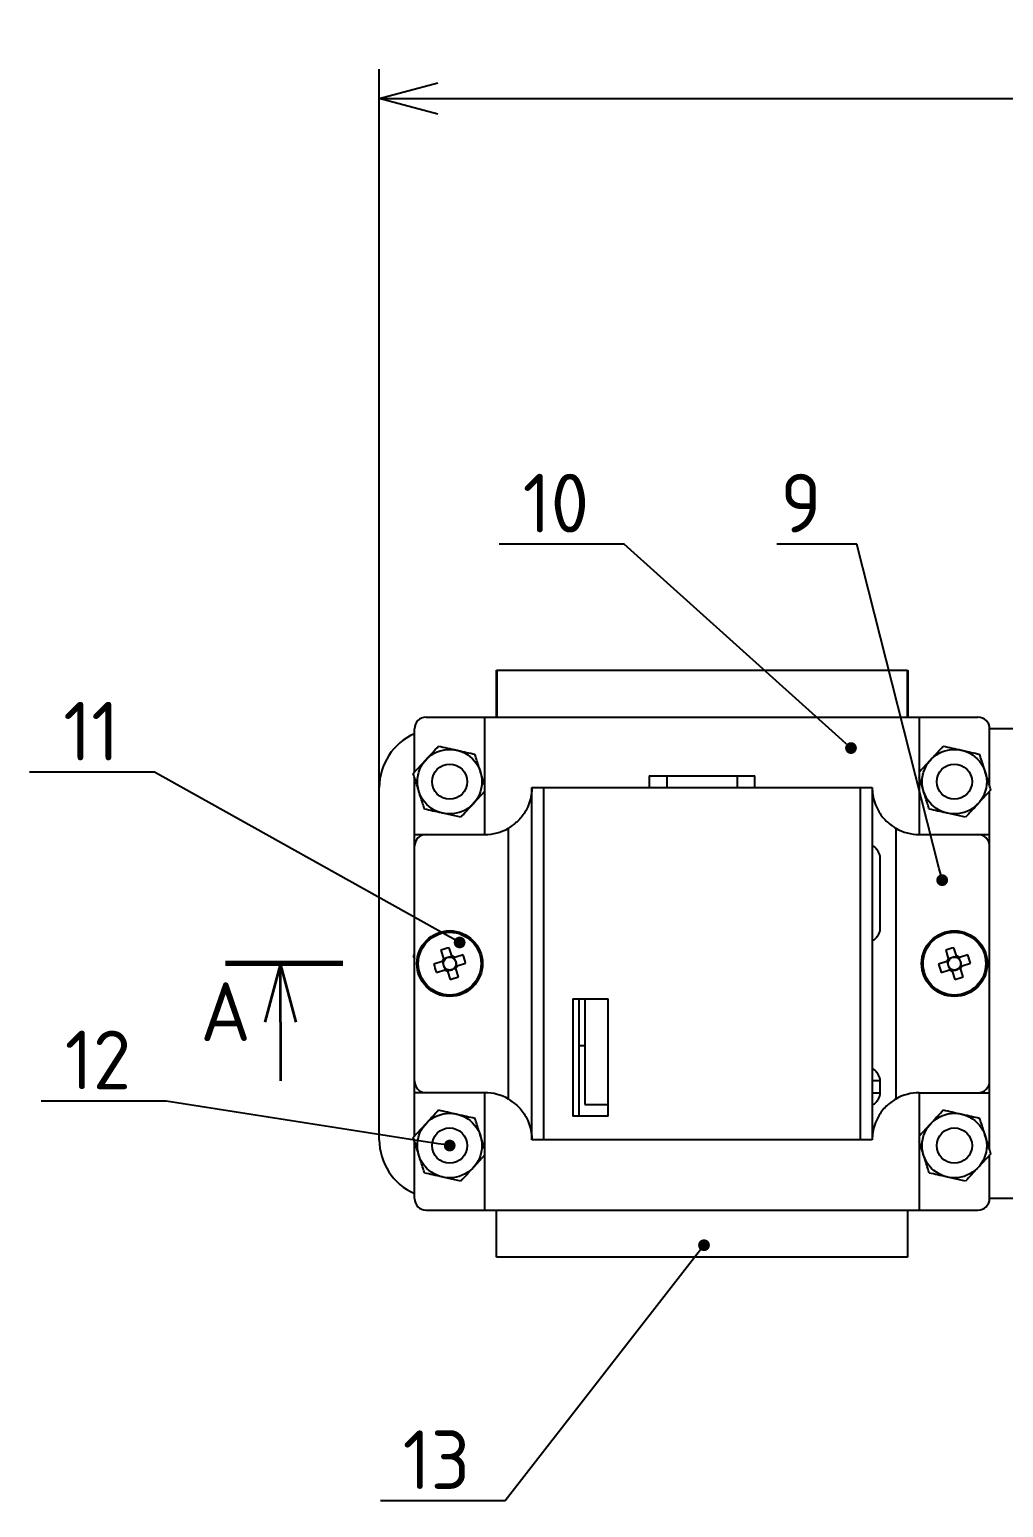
# Model space of a CAD drawing. Header units: millimetres. Extents: x 19686 to 36223, y 4362 to 8014.
# Drawn here: x 20429.7 to 20512.6, y 4516.1 to 4642 of the extents above; entities that cross this region are included whole.
import ezdxf
from ezdxf import colors
from ezdxf.entities.mleader import LeaderData, LeaderLine
from ezdxf.math import Vec2, Vec3

# ---------------------------------------------------------------- set-up
doc = ezdxf.new("R2010")
doc.units = ezdxf.units.MM
doc.linetypes.add('AM_ISO08W050', pattern=[18, 12, -1.5, 3, -1.5])
doc.layers.get('0').update_dxf_attribs({"lineweight": 35})
for name, color, linetype, lineweight in [('AM_10', 7, 'AM_ISO08W050', 35), ('Nét mảnh', 130, 'Continuous', 13), ('NÉT MẶT CẮT', 10, 'Continuous', 70), ('Nét đậm', 7, 'Continuous', 35)]:
    doc.layers.add(name, color=color, linetype=linetype, lineweight=lineweight)
doc.styles.add('MtXpl_TCVN_7284', font='')
doc.styles.get("Standard").update_dxf_attribs({"font": '', "height": 4.375})
doc.styles.get('MtXpl_TCVN_7284').set_extended_font_data('TCVN 7284')
doc.styles.get('Standard').set_extended_font_data('TCVN 7284')
doc.dimstyles.new('ISO-25$0', dxfattribs={"dimtxt": 4.375, "dimasz": 2.5, "dimexe": 1.25, "dimexo": 0.625, "dimtad": 1, "dimtxsty": 'Standard', "dimblk": 'OPEN30', "dimcen": 2.5, "dimadec": 0, "dimazin": 0, "dimtfac": 1, "dimtmove": 0, "dimatfit": 3, "dimldrblk": 'OPEN30', "dimfxl": 1, "dimarcsym": 0})

# ---------------------------------------------------------------- blocks, each defined once
blk = doc.blocks.new('_Dot')
at = {"color": 0, "linetype": 'ByBlock', "lineweight": -2}
blk.add_line((-0.5, 0), (-1, 0), dxfattribs=at)
at = {"color": 0, "linetype": 'ByBlock', "const_width": 0.5}
blk.add_lwpolyline([(-0.25, 0, 1), (0.25, 0, 1)], format="xyb", close=True, dxfattribs=at)
blk = doc.blocks.new('_Open30')
at = {"color": 0, "linetype": 'ByBlock', "lineweight": -2}
for p, q in [((-1, 0.268), (0, 0)), ((0, 0), (-1, -0.268)), ((0, 0), (-1, 0))]:
    blk.add_line(p, q, dxfattribs=at)
blk = doc.blocks.new('*D139')
at = {"layer": 'Defpoints', "color": 0, "transparency": 16777216}
for p in [(20779.45, 4636.1), (20459.45, 4562.39), (20779.45, 4562.39)]:
    blk.add_point(p, dxfattribs=at)
at = {"layer": 'Nét mảnh', "color": 0, "lineweight": -2, "transparency": 16777216}
for p, q in [((20459.45, 4563.64), (20459.45, 4638.6)), ((20779.45, 4563.64), (20779.45, 4638.6)), ((20464.45, 4636.1), (20774.45, 4636.1))]:
    blk.add_line(p, q, dxfattribs=at)
at = {"layer": 'Nét mảnh', "color": 0, "lineweight": -2, "transparency": 16777216, "xscale": 5, "yscale": 5, "zscale": 5, "rotation": 180}
blk.add_blockref('_Open30', (20459.45, 4636.1), dxfattribs=at)
at = {"layer": 'Nét mảnh', "color": 0, "lineweight": -2, "transparency": 16777216, "xscale": 5, "yscale": 5, "zscale": 5}
blk.add_blockref('_Open30', (20779.45, 4636.1), dxfattribs=at)
at = {"layer": 'Nét mảnh', "color": 0, "transparency": 16777216, "insert": (20619.45, 4639.1), "char_height": 4.375, "attachment_point": 5}
blk.add_mtext('{\\H0.8x;320}', dxfattribs=at)

msp = doc.modelspace()

# ---------------------------------------------------------------- linework, layer by layer
at = {"color": 7, "linetype": 'Continuous', "lineweight": 25}
for p, q in [((20469.452, 4587.394), (20504.452, 4587.394)), ((20463.452, 4583.394), (20510.452, 4583.394)), ((20468.452, 4573.394), (20468.452, 4583.394)), ((20505.452, 4583.394), (20505.452, 4573.394)), ((20462.452, 4578.693), (20462.452, 4582.394)), ((20511.452, 4577.52), (20511.452, 4582.394)), ((20514.452, 4582.394), (20511.452, 4582.394)), ((20462.353, 4578.585), (20463.427, 4579.754)), ((20505.452, 4578.693), (20506.427, 4579.754)), ((20462.452, 4547.693), (20462.452, 4578.268)), ((20482.452, 4578.394), (20482.452, 4577.394)), ((20482.452, 4578.394), (20491.452, 4578.394)), ((20491.452, 4577.394), (20491.452, 4578.394)), ((20459.452, 4547.394), (20459.452, 4577.394)), ((20468.452, 4577.095), (20467.478, 4576.034)), ((20472.452, 4547.394), (20472.452, 4577.394)), ((20472.452, 4577.394), (20501.452, 4577.394)), ((20473.452, 4577.394), (20473.452, 4547.394)), ((20500.452, 4547.394), (20500.452, 4577.394)), ((20501.452, 4577.394), (20501.452, 4547.394)), ((20511.552, 4577.203), (20510.478, 4576.034)), ((20511.452, 4546.52), (20511.452, 4577.095)), ((20466.404, 4574.865), (20464.854, 4575.21)), ((20509.404, 4574.865), (20507.854, 4575.21)), ((20470.452, 4550.858), (20470.452, 4573.93)), ((20503.452, 4573.93), (20503.452, 4550.858)), ((20505.452, 4573.394), (20511.452, 4573.394)), ((20501.516, 4572.394), (20501.452, 4572.394)), ((20502.13, 4565.394), (20502.13, 4571.394)), ((20501.452, 4564.394), (20501.516, 4564.394)), ((20462.452, 4563.193), (20462.353, 4563.085)), ((20462.353, 4563.085), (20462.452, 4562.768)), ((20464.708, 4563.529), (20464.93, 4562.822)), ((20465.636, 4563.044), (20465.414, 4563.751)), ((20465.647, 4563.008), (20465.462, 4562.95)), ((20466.588, 4563.139), (20465.88, 4562.916)), ((20507.708, 4563.529), (20507.93, 4562.822)), ((20508.636, 4563.044), (20508.414, 4563.751)), ((20508.647, 4563.008), (20508.462, 4562.95)), ((20509.588, 4563.139), (20508.88, 4562.916)), ((20464.803, 4562.578), (20464.095, 4562.356)), ((20464.317, 4561.65), (20465.025, 4561.872)), ((20464.838, 4562.589), (20464.897, 4562.404)), ((20465.127, 4562.845), (20464.941, 4562.786)), ((20465.002, 4562.068), (20465.06, 4561.883)), ((20465.258, 4561.78), (20465.443, 4561.838)), ((20465.269, 4561.744), (20465.491, 4561.037)), ((20465.778, 4561.944), (20465.964, 4562.002)), ((20465.903, 4562.72), (20465.845, 4562.905)), ((20466.197, 4561.259), (20465.975, 4561.966)), ((20466.067, 4562.199), (20466.008, 4562.384)), ((20466.102, 4562.21), (20466.81, 4562.433)), ((20507.803, 4562.578), (20507.095, 4562.356)), ((20507.317, 4561.65), (20508.025, 4561.872)), ((20507.838, 4562.589), (20507.897, 4562.404)), ((20508.127, 4562.845), (20507.941, 4562.786)), ((20508.002, 4562.068), (20508.06, 4561.883)), ((20508.258, 4561.78), (20508.443, 4561.838)), ((20508.269, 4561.744), (20508.491, 4561.037)), ((20508.778, 4561.944), (20508.964, 4562.002)), ((20508.903, 4562.72), (20508.845, 4562.905)), ((20509.197, 4561.259), (20508.975, 4561.966)), ((20509.067, 4562.199), (20509.008, 4562.384)), ((20509.102, 4562.21), (20509.81, 4562.433)), ((20475.952, 4559.394), (20478.952, 4559.394)), ((20475.952, 4559.394), (20475.952, 4549.394)), ((20476.452, 4559.394), (20476.452, 4549.394)), ((20476.952, 4559.394), (20476.952, 4550.394)), ((20478.952, 4549.394), (20478.952, 4559.394)), ((20476.952, 4555.394), (20476.452, 4555.394)), ((20501.516, 4553.394), (20501.452, 4553.394)), ((20502.13, 4551.394), (20502.13, 4552.394)), ((20468.452, 4541.394), (20468.452, 4551.394)), ((20476.952, 4550.394), (20478.952, 4550.394)), ((20501.452, 4550.394), (20501.516, 4550.394)), ((20505.452, 4551.394), (20505.452, 4541.394)), ((20505.452, 4551.394), (20511.452, 4551.394)), ((20478.952, 4549.394), (20475.952, 4549.394)), ((20462.353, 4547.585), (20463.427, 4548.754)), ((20505.452, 4547.693), (20506.427, 4548.754)), ((20462.452, 4542.394), (20462.452, 4547.268)), ((20501.452, 4547.394), (20472.452, 4547.394)), ((20468.452, 4546.095), (20467.478, 4545.034)), ((20511.552, 4546.203), (20510.478, 4545.034)), ((20511.452, 4542.394), (20511.452, 4546.095)), ((20466.404, 4543.865), (20464.854, 4544.21)), ((20509.404, 4543.865), (20507.854, 4544.21)), ((20594.311, 4542.394), (20511.452, 4542.394)), ((20463.452, 4541.394), (20510.452, 4541.394)), ((20469.452, 4537.394), (20469.452, 4541.394)), ((20504.452, 4541.394), (20504.452, 4537.394)), ((20504.452, 4537.394), (20469.452, 4537.394))]:
    msp.add_line(p, q, dxfattribs=at)
at = {"color": 8, "linetype": 'Continuous', "lineweight": 25}
for p, q in [((20483.952, 4578.394), (20483.952, 4577.394)), ((20489.952, 4578.394), (20489.952, 4577.394)), ((20462.452, 4573.394), (20468.452, 4573.394)), ((20502.13, 4552.394), (20501.452, 4552.394)), ((20468.452, 4551.394), (20462.452, 4551.394)), ((20501.452, 4551.394), (20502.13, 4551.394))]:
    msp.add_line(p, q, dxfattribs=at)
at = {"color": 7, "linetype": 'Continuous', "lineweight": 25}
for centre, radius in [((20465.452, 4577.894), 2.75), ((20508.452, 4577.894), 2.75), ((20465.452, 4577.894), 1.5), ((20508.452, 4577.894), 1.5), ((20465.452, 4562.394), 2.8), ((20465.452, 4562.394), 2.674), ((20508.452, 4562.394), 2.8), ((20508.452, 4562.394), 2.674), ((20465.452, 4562.394), 0.556), ((20508.452, 4562.394), 0.556), ((20465.452, 4546.894), 2.75), ((20508.452, 4546.894), 2.75), ((20465.452, 4546.894), 1.5), ((20508.452, 4546.894), 1.5)]:
    msp.add_circle(centre, radius, dxfattribs=at)
for centre, radius, start, end in [((20463.452, 4582.394), 1, 90, 180), ((20510.452, 4582.394), 1, 0, 90), ((20464.452, 4577.394), 5, 113.57818, 180), ((20463.452, 4572.394), 1, 90, 180), ((20468.452, 4577.394), 4, 270, 300), ((20505.452, 4577.394), 4, 240, 270), ((20510.452, 4572.394), 1, 0, 90), ((20468.348, 4553.176), 10.975, 105.50694, 109.37101), ((20465.452, 4562.394), 0.675, 50.66961, 74.20835), ((20456.234, 4559.498), 10.975, 15.50694, 19.37101), ((20511.348, 4553.176), 10.975, 105.50694, 109.37101), ((20508.452, 4562.394), 0.675, 50.66961, 74.20835), ((20499.234, 4559.498), 10.975, 15.50694, 19.37101), ((20474.67, 4565.29), 10.975, 195.50694, 199.37101), ((20465.452, 4562.394), 0.675, 140.66961, 164.20835), ((20465.452, 4562.394), 0.675, 230.66961, 254.20835), ((20465.452, 4562.394), 0.675, 320.66961, 344.20835), ((20517.67, 4565.29), 10.975, 195.50694, 199.37101), ((20508.452, 4562.394), 0.675, 140.66961, 164.20835), ((20508.452, 4562.394), 0.675, 230.66961, 254.20835), ((20508.452, 4562.394), 0.675, 320.66961, 344.20835), ((20462.557, 4571.612), 10.975, 285.50694, 289.37101), ((20505.557, 4571.612), 10.975, 285.50694, 289.37101), ((20463.452, 4552.394), 1, 180, 270), ((20510.452, 4552.394), 1, 270, 0), ((20468.452, 4547.394), 4, 60, 90), ((20505.452, 4547.394), 4, 90, 120), ((20464.452, 4547.394), 5, 180, 246.42182), ((20463.452, 4542.394), 1, 180, 270), ((20510.452, 4542.394), 1, 270, 0)]:
    msp.add_arc(centre, radius, start, end, dxfattribs=at)
for centre, major_axis, start_param, end_param in [((20465.432, 4562.46), (-0.147, 0.469), 5.9137723, 6.6525983), ((20508.432, 4562.46), (-0.147, 0.469), 5.9137723, 6.6525983), ((20465.387, 4562.373), (0.469, 0.147), 2.7721797, 3.5110056), ((20465.473, 4562.328), (-0.147, 0.469), 2.7721797, 3.5110056), ((20465.518, 4562.415), (0.469, 0.147), 5.9137723, 6.6525983), ((20508.387, 4562.373), (0.469, 0.147), 2.7721797, 3.5110056), ((20508.473, 4562.328), (-0.147, 0.469), 2.7721797, 3.5110056), ((20508.518, 4562.415), (0.469, 0.147), 5.9137723, 6.6525983)]:
    msp.add_ellipse(centre, major_axis=major_axis, ratio=0.9901159, start_param=start_param, end_param=end_param, dxfattribs=at)
for points, knots in [([(20463.427, 4579.754), (20463.452, 4579.782), (20463.815, 4580.177), (20464.17, 4580.564), (20464.501, 4580.924)], [0, 0, 0, 0, 0.07015027, 1, 1, 1, 1]), ([(20464.501, 4580.924), (20464.753, 4580.867), (20465.26, 4580.754), (20465.786, 4580.637), (20466.051, 4580.578)], [0, 0, 0, 0, 0.495458, 1, 1, 1, 1]), ([(20506.427, 4579.754), (20506.452, 4579.782), (20506.815, 4580.177), (20507.17, 4580.564), (20507.501, 4580.924)], [0, 0, 0, 0, 0.0701503, 1, 1, 1, 1]), ([(20507.501, 4580.924), (20507.753, 4580.867), (20508.26, 4580.754), (20508.786, 4580.637), (20509.051, 4580.578)], [0, 0, 0, 0, 0.495458, 1, 1, 1, 1]), ([(20466.051, 4580.578), (20466.087, 4580.57), (20466.611, 4580.453), (20467.123, 4580.339), (20467.6, 4580.233)], [0, 0, 0, 0, 0.0701503, 1, 1, 1, 1]), ([(20468.076, 4578.718), (20468.033, 4578.856), (20467.872, 4579.369), (20467.715, 4579.868), (20467.6, 4580.233)], [0, 0, 0, 0, 0.2686336, 1, 1, 1, 1]), ([(20509.051, 4580.578), (20509.087, 4580.57), (20509.611, 4580.453), (20510.123, 4580.339), (20510.6, 4580.233)], [0, 0, 0, 0, 0.0701503, 1, 1, 1, 1]), ([(20511.076, 4578.718), (20511.033, 4578.856), (20510.872, 4579.369), (20510.715, 4579.868), (20510.6, 4580.233)], [0, 0, 0, 0, 0.2686336, 1, 1, 1, 1]), ([(20462.829, 4577.07), (20462.786, 4577.208), (20462.625, 4577.72), (20462.468, 4578.22), (20462.353, 4578.585)], [0, 0, 0, 0, 0.26863361, 1, 1, 1, 1]), ([(20468.452, 4577.52), (20468.446, 4577.542), (20468.323, 4577.932), (20468.196, 4578.336), (20468.076, 4578.718)], [0, 0, 0, 0, 0.0566537, 1, 1, 1, 1]), ([(20505.829, 4577.07), (20505.786, 4577.208), (20505.658, 4577.613), (20505.534, 4578.008), (20505.452, 4578.268)], [0, 0, 0, 0, 0.3400234, 1, 1, 1, 1]), ([(20511.552, 4577.203), (20511.512, 4577.331), (20511.357, 4577.824), (20511.196, 4578.337), (20511.076, 4578.718)], [0, 0, 0, 0, 0.2575513, 1, 1, 1, 1]), ([(20463.305, 4575.555), (20463.265, 4575.682), (20463.11, 4576.176), (20462.949, 4576.689), (20462.829, 4577.07)], [0, 0, 0, 0, 0.2575513, 1, 1, 1, 1]), ([(20472.452, 4577.394), (20472.452, 4577.391), (20472.452, 4577.188), (20472.401, 4576.519), (20472.068, 4575.537), (20471.352, 4574.548), (20470.735, 4574.124), (20470.452, 4573.93)], [0, 0, 0, 0, 0.0026961, 0.1589822, 0.5234315, 0.7821764, 1, 1, 1, 1]), ([(20501.452, 4577.394), (20501.452, 4577.391), (20501.453, 4577.188), (20501.504, 4576.519), (20501.837, 4575.537), (20502.553, 4574.548), (20503.17, 4574.124), (20503.452, 4573.93)], [0, 0, 0, 0, 0.0026961, 0.1589822, 0.5234315, 0.7821764, 1, 1, 1, 1]), ([(20506.305, 4575.555), (20506.265, 4575.682), (20506.11, 4576.176), (20505.949, 4576.689), (20505.829, 4577.07)], [0, 0, 0, 0, 0.2575513, 1, 1, 1, 1]), ([(20464.854, 4575.21), (20464.818, 4575.218), (20464.294, 4575.335), (20463.782, 4575.449), (20463.305, 4575.555)], [0, 0, 0, 0, 0.07015027, 1, 1, 1, 1]), ([(20467.478, 4576.034), (20467.453, 4576.006), (20467.09, 4575.611), (20466.735, 4575.224), (20466.404, 4574.865)], [0, 0, 0, 0, 0.0701503, 1, 1, 1, 1]), ([(20507.854, 4575.21), (20507.818, 4575.218), (20507.294, 4575.335), (20506.782, 4575.449), (20506.305, 4575.555)], [0, 0, 0, 0, 0.0701503, 1, 1, 1, 1]), ([(20510.478, 4576.034), (20510.453, 4576.006), (20510.09, 4575.611), (20509.735, 4575.224), (20509.404, 4574.865)], [0, 0, 0, 0, 0.0701503, 1, 1, 1, 1]), ([(20502.13, 4571.394), (20502.121, 4571.485), (20502.104, 4571.666), (20501.976, 4571.94), (20501.801, 4572.187), (20501.621, 4572.362), (20501.548, 4572.384), (20501.516, 4572.394)], [0, 0, 0, 0, 0.16086068, 0.32031292, 0.56412589, 0.81084201, 1, 1, 1, 1]), ([(20501.516, 4564.394), (20501.551, 4564.406), (20501.622, 4564.428), (20501.792, 4564.595), (20501.963, 4564.823), (20502.089, 4565.089), (20502.128, 4565.284), (20502.129, 4565.379), (20502.13, 4565.394)], [0, 0, 0, 0, 0.208049, 0.4151189, 0.6503301, 0.8315824, 0.9732429, 1, 1, 1, 1]), ([(20465.681, 4562.901), (20465.679, 4562.909), (20465.665, 4562.953), (20465.65, 4563), (20465.638, 4563.038), (20465.636, 4563.044)], [0, 0, 0, 0, 0.1606178, 0.8832571, 1, 1, 1, 1]), ([(20508.681, 4562.901), (20508.679, 4562.909), (20508.665, 4562.953), (20508.65, 4563), (20508.638, 4563.038), (20508.636, 4563.044)], [0, 0, 0, 0, 0.1606178, 0.8832571, 1, 1, 1, 1]), ([(20464.946, 4562.623), (20464.938, 4562.62), (20464.893, 4562.606), (20464.846, 4562.591), (20464.808, 4562.579), (20464.803, 4562.578)], [0, 0, 0, 0, 0.1606178, 0.8832571, 1, 1, 1, 1]), ([(20464.93, 4562.822), (20464.932, 4562.817), (20464.944, 4562.779), (20464.959, 4562.732), (20464.973, 4562.687), (20464.975, 4562.679)], [0, 0, 0, 0, 0.1167429, 0.8393822, 1, 1, 1, 1]), ([(20465.025, 4561.872), (20465.03, 4561.874), (20465.068, 4561.885), (20465.115, 4561.9), (20465.159, 4561.914), (20465.167, 4561.917)], [0, 0, 0, 0, 0.1167429, 0.8393822, 1, 1, 1, 1]), ([(20465.224, 4561.887), (20465.226, 4561.879), (20465.24, 4561.835), (20465.255, 4561.788), (20465.267, 4561.75), (20465.269, 4561.744)], [0, 0, 0, 0, 0.1606178, 0.8832571, 1, 1, 1, 1]), ([(20465.88, 4562.916), (20465.875, 4562.915), (20465.837, 4562.903), (20465.79, 4562.888), (20465.746, 4562.874), (20465.738, 4562.871)], [0, 0, 0, 0, 0.1167429, 0.8393822, 1, 1, 1, 1]), ([(20465.975, 4561.966), (20465.973, 4561.971), (20465.961, 4562.01), (20465.946, 4562.057), (20465.932, 4562.101), (20465.93, 4562.109)], [0, 0, 0, 0, 0.1167429, 0.8393822, 1, 1, 1, 1]), ([(20465.959, 4562.165), (20465.967, 4562.168), (20466.012, 4562.182), (20466.059, 4562.197), (20466.097, 4562.209), (20466.102, 4562.21)], [0, 0, 0, 0, 0.16061782, 0.88325706, 1, 1, 1, 1]), ([(20507.946, 4562.623), (20507.938, 4562.62), (20507.893, 4562.606), (20507.846, 4562.591), (20507.808, 4562.579), (20507.803, 4562.578)], [0, 0, 0, 0, 0.1606178, 0.8832571, 1, 1, 1, 1]), ([(20507.93, 4562.822), (20507.932, 4562.817), (20507.944, 4562.779), (20507.959, 4562.732), (20507.973, 4562.687), (20507.975, 4562.679)], [0, 0, 0, 0, 0.11674294, 0.83938218, 1, 1, 1, 1]), ([(20508.025, 4561.872), (20508.03, 4561.874), (20508.068, 4561.885), (20508.115, 4561.9), (20508.159, 4561.914), (20508.167, 4561.917)], [0, 0, 0, 0, 0.1167429, 0.8393822, 1, 1, 1, 1]), ([(20508.224, 4561.887), (20508.226, 4561.879), (20508.24, 4561.835), (20508.255, 4561.788), (20508.267, 4561.75), (20508.269, 4561.744)], [0, 0, 0, 0, 0.1606178, 0.8832571, 1, 1, 1, 1]), ([(20508.88, 4562.916), (20508.875, 4562.915), (20508.837, 4562.903), (20508.79, 4562.888), (20508.746, 4562.874), (20508.738, 4562.871)], [0, 0, 0, 0, 0.1167429, 0.8393822, 1, 1, 1, 1]), ([(20508.975, 4561.966), (20508.973, 4561.971), (20508.961, 4562.01), (20508.946, 4562.057), (20508.932, 4562.101), (20508.93, 4562.109)], [0, 0, 0, 0, 0.11674294, 0.83938218, 1, 1, 1, 1]), ([(20508.959, 4562.165), (20508.967, 4562.168), (20509.012, 4562.182), (20509.059, 4562.197), (20509.097, 4562.209), (20509.102, 4562.21)], [0, 0, 0, 0, 0.16061782, 0.88325706, 1, 1, 1, 1]), ([(20502.13, 4552.394), (20502.121, 4552.485), (20502.104, 4552.666), (20501.976, 4552.94), (20501.801, 4553.187), (20501.621, 4553.362), (20501.548, 4553.384), (20501.516, 4553.394)], [0, 0, 0, 0, 0.1608607, 0.3203129, 0.5641259, 0.810842, 1, 1, 1, 1]), ([(20470.452, 4550.858), (20470.735, 4550.664), (20471.352, 4550.24), (20472.068, 4549.251), (20472.401, 4548.269), (20472.452, 4547.601), (20472.452, 4547.398), (20472.452, 4547.394)], [0, 0, 0, 0, 0.2178236, 0.4765685, 0.8410178, 0.9973039, 1, 1, 1, 1]), ([(20503.452, 4550.858), (20503.17, 4550.664), (20502.553, 4550.24), (20501.837, 4549.251), (20501.504, 4548.269), (20501.453, 4547.601), (20501.452, 4547.398), (20501.452, 4547.394)], [0, 0, 0, 0, 0.2178236, 0.4765685, 0.8410178, 0.9973039, 1, 1, 1, 1]), ([(20501.516, 4550.394), (20501.551, 4550.406), (20501.622, 4550.428), (20501.792, 4550.595), (20501.963, 4550.823), (20502.089, 4551.089), (20502.128, 4551.284), (20502.129, 4551.379), (20502.13, 4551.394)], [0, 0, 0, 0, 0.208049, 0.4151189, 0.6503301, 0.8315824, 0.9732429, 1, 1, 1, 1]), ([(20463.427, 4548.754), (20463.452, 4548.782), (20463.815, 4549.177), (20464.17, 4549.564), (20464.501, 4549.924)], [0, 0, 0, 0, 0.0701503, 1, 1, 1, 1]), ([(20464.501, 4549.924), (20464.753, 4549.867), (20465.26, 4549.754), (20465.786, 4549.637), (20466.051, 4549.578)], [0, 0, 0, 0, 0.495458, 1, 1, 1, 1]), ([(20466.051, 4549.578), (20466.087, 4549.57), (20466.611, 4549.453), (20467.123, 4549.339), (20467.6, 4549.233)], [0, 0, 0, 0, 0.0701503, 1, 1, 1, 1]), ([(20468.076, 4547.718), (20468.033, 4547.856), (20467.872, 4548.369), (20467.715, 4548.868), (20467.6, 4549.233)], [0, 0, 0, 0, 0.2686336, 1, 1, 1, 1]), ([(20506.427, 4548.754), (20506.452, 4548.782), (20506.815, 4549.177), (20507.17, 4549.564), (20507.501, 4549.924)], [0, 0, 0, 0, 0.07015027, 1, 1, 1, 1]), ([(20507.501, 4549.924), (20507.753, 4549.867), (20508.26, 4549.754), (20508.786, 4549.637), (20509.051, 4549.578)], [0, 0, 0, 0, 0.495458, 1, 1, 1, 1]), ([(20509.051, 4549.578), (20509.087, 4549.57), (20509.611, 4549.453), (20510.123, 4549.339), (20510.6, 4549.233)], [0, 0, 0, 0, 0.0701503, 1, 1, 1, 1]), ([(20511.076, 4547.718), (20511.033, 4547.856), (20510.872, 4548.369), (20510.715, 4548.868), (20510.6, 4549.233)], [0, 0, 0, 0, 0.2686336, 1, 1, 1, 1]), ([(20462.829, 4546.07), (20462.786, 4546.208), (20462.625, 4546.72), (20462.468, 4547.22), (20462.353, 4547.585)], [0, 0, 0, 0, 0.26863361, 1, 1, 1, 1]), ([(20468.452, 4546.52), (20468.446, 4546.542), (20468.323, 4546.932), (20468.196, 4547.336), (20468.076, 4547.718)], [0, 0, 0, 0, 0.0566537, 1, 1, 1, 1]), ([(20505.829, 4546.07), (20505.786, 4546.208), (20505.658, 4546.613), (20505.534, 4547.008), (20505.452, 4547.268)], [0, 0, 0, 0, 0.3400234, 1, 1, 1, 1]), ([(20511.552, 4546.203), (20511.512, 4546.331), (20511.357, 4546.824), (20511.196, 4547.337), (20511.076, 4547.718)], [0, 0, 0, 0, 0.2575513, 1, 1, 1, 1]), ([(20463.305, 4544.555), (20463.265, 4544.682), (20463.11, 4545.176), (20462.949, 4545.689), (20462.829, 4546.07)], [0, 0, 0, 0, 0.2575513, 1, 1, 1, 1]), ([(20506.305, 4544.555), (20506.265, 4544.682), (20506.11, 4545.176), (20505.949, 4545.689), (20505.829, 4546.07)], [0, 0, 0, 0, 0.2575513, 1, 1, 1, 1]), ([(20464.854, 4544.21), (20464.818, 4544.218), (20464.294, 4544.335), (20463.782, 4544.449), (20463.305, 4544.555)], [0, 0, 0, 0, 0.0701503, 1, 1, 1, 1]), ([(20467.478, 4545.034), (20467.453, 4545.006), (20467.09, 4544.611), (20466.735, 4544.224), (20466.404, 4543.865)], [0, 0, 0, 0, 0.0701503, 1, 1, 1, 1]), ([(20507.854, 4544.21), (20507.818, 4544.218), (20507.294, 4544.335), (20506.782, 4544.449), (20506.305, 4544.555)], [0, 0, 0, 0, 0.0701503, 1, 1, 1, 1]), ([(20510.478, 4545.034), (20510.453, 4545.006), (20510.09, 4544.611), (20509.735, 4544.224), (20509.404, 4543.865)], [0, 0, 0, 0, 0.0701503, 1, 1, 1, 1])]:
    msp.add_open_spline(points, degree=3, knots=knots, dxfattribs=at)
at = {"layer": 'NÉT MẶT CẮT'}
msp.add_line((20456.344, 4562.394), (20446.344, 4562.394), dxfattribs=at)
at = {"layer": 'Nét đậm'}
for p, q in [((20469.452, 4587.394), (20469.452, 4583.394)), ((20504.452, 4587.394), (20504.452, 4583.394)), ((20451.036, 4562.394), (20449.696, 4557.394)), ((20451.036, 4557.394), (20451.036, 4562.394)), ((20452.376, 4557.394), (20451.036, 4562.394)), ((20451.036, 4557.394), (20451.036, 4552.394))]:
    msp.add_line(p, q, dxfattribs=at)

# ---------------------------------------------------------------- texts
at = {"layer": 'AM_10', "insert": (20446.36, 4558.294), "char_height": 5, "attachment_point": 5, "style": 'MtXpl_TCVN_7284'}
msp.add_mtext('A', dxfattribs=at)

# ---------------------------------------------------------------- dimensions: what is measured, and where the dimension line sits
at = {"layer": 'Nét mảnh'}
dim = msp.add_linear_dim(base=(20779.452, 4636.101), p1=(20459.452, 4562.394), p2=(20779.452, 4562.394), text='{\\H0.8x;<>}', dimstyle='ISO-25$0', override={"dimscale": 2, "dimtxt": 3.5}, dxfattribs=at)
dim.commit()
dim.dimension.update_dxf_attribs({"geometry": '*D139', "text_midpoint": (20619.452, 4639.101)})

# ---------------------------------------------------------------- leaders
ml = msp.add_multileader_mtext('Standard', dxfattribs=at)
ml.set_content('10', color=256, style='MtXpl_TCVN_7284')
ml.set_leader_properties()
ml.set_arrow_properties(name='DOT')
ml.build(insert=Vec2(0, 0))
ml.multileader.update_dxf_attribs({"text_left_attachment_type": 5, "text_right_attachment_type": 5, "dogleg_length": 3, "arrow_head_size": 1})
ctx = ml.context
ctx.base_point, ctx.char_height, ctx.arrow_head_size, ctx.landing_gap_size, ctx.plane_origin = Vec3(20472.326, 4598.125), 5, 1, 0, Vec3(20476.827, 4581.33)
ctx.left_attachment, ctx.right_attachment, ctx.text_align_type = 5, 5, 2
notes = []
notes.append((ctx, [(1, (1, 1, 0), (20480.326, 4598.125), (-1, 0), 3, [(0, [(20499.64, 4580.759)], 0, [])])]))
ctx.mtext.insert, ctx.mtext.alignment, ctx.mtext.flow_direction = Vec3(20477.326, 4604.125), 3, 5
ml = msp.add_multileader_mtext('Standard', dxfattribs=at)
ml.set_content('9', color=256, style='MtXpl_TCVN_7284')
ml.set_leader_properties()
ml.set_arrow_properties(name='DOT')
ml.build(insert=Vec2(0, 0))
ml.multileader.update_dxf_attribs({"text_left_attachment_type": 5, "text_right_attachment_type": 5, "dogleg_length": 3, "arrow_head_size": 1})
ctx = ml.context
ctx.base_point, ctx.char_height, ctx.arrow_head_size, ctx.landing_gap_size, ctx.plane_origin = Vec3(20494.644, 4598.125), 5, 1, 0, Vec3(20507.405, 4569.504)
ctx.left_attachment, ctx.right_attachment, ctx.text_align_type = 5, 5, 2
notes.append((ctx, [(1, (1, 1, 0), (20500.144, 4598.125), (-1, 0), 3, [(0, [(20507.405, 4569.504)], 0, [])])]))
ctx.mtext.insert, ctx.mtext.alignment, ctx.mtext.flow_direction = Vec3(20497.144, 4604.125), 3, 5
ml = msp.add_multileader_mtext('Standard', dxfattribs=at)
ml.set_content('11', color=256, style='MtXpl_TCVN_7284')
ml.set_leader_properties()
ml.set_arrow_properties(name='DOT')
ml.build(insert=Vec2(0, 0))
ml.multileader.update_dxf_attribs({"text_left_attachment_type": 5, "text_right_attachment_type": 5, "dogleg_length": 3, "arrow_head_size": 1})
ctx = ml.context
ctx.base_point, ctx.char_height, ctx.arrow_head_size, ctx.landing_gap_size, ctx.plane_origin = Vec3(20433.306, 4578.698), 5, 1, 0, Vec3(20466.3, 4564.194)
ctx.left_attachment, ctx.right_attachment, ctx.text_align_type = 5, 5, 2
notes.append((ctx, [(0, (1, 1, 0), (20440.306, 4578.698), (-1, 0), 3, [(0, [(20466.3, 4564.194)], 0, [])])]))
ctx.mtext.insert, ctx.mtext.alignment, ctx.mtext.flow_direction = Vec3(20437.306, 4584.698), 3, 5
ml = msp.add_multileader_mtext('Standard', dxfattribs=at)
ml.set_content('12', color=256, style='MtXpl_TCVN_7284')
ml.set_leader_properties()
ml.set_arrow_properties(name='DOT')
ml.build(insert=Vec2(0, 0))
ml.multileader.update_dxf_attribs({"text_left_attachment_type": 5, "text_right_attachment_type": 5, "dogleg_length": 3, "arrow_head_size": 1})
ctx = ml.context
ctx.base_point, ctx.char_height, ctx.arrow_head_size, ctx.landing_gap_size, ctx.plane_origin = Vec3(20433.306, 4550.686), 5, 1, 0, Vec3(20465.452, 4546.894)
ctx.left_attachment, ctx.right_attachment, ctx.text_align_type = 5, 5, 2
notes.append((ctx, [(0, (1, 1, 0), (20441.306, 4550.686), (-1, 0), 3, [(0, [(20465.452, 4546.894)], 0, [])])]))
ctx.mtext.insert, ctx.mtext.alignment, ctx.mtext.flow_direction = Vec3(20438.306, 4556.686), 3, 5
ml = msp.add_multileader_mtext('Standard', dxfattribs=at)
ml.set_content('13', color=256, style='MtXpl_TCVN_7284')
ml.set_leader_properties()
ml.set_arrow_properties(name='DOT')
ml.build(insert=Vec2(0, 0))
ml.multileader.update_dxf_attribs({"text_left_attachment_type": 5, "text_right_attachment_type": 5, "dogleg_length": 3, "arrow_head_size": 1})
ctx = ml.context
ctx.base_point, ctx.char_height, ctx.arrow_head_size, ctx.landing_gap_size, ctx.plane_origin = Vec3(20462.191, 4516.625), 5, 1, 0, Vec3(20487.117, 4538.405)
ctx.left_attachment, ctx.right_attachment, ctx.text_align_type = 5, 5, 2
notes.append((ctx, [(1, (1, 1, 0), (20470.191, 4516.625), (-1, 0), 3, [(0, [(20487.117, 4538.405)], 0, [])])]))
ctx.mtext.insert, ctx.mtext.alignment, ctx.mtext.flow_direction = Vec3(20467.191, 4522.625), 3, 5
for ctx, leaders in notes:
    for number, flags, end, landing, length, lines in leaders:
        leader = LeaderData()
        leader.index, (leader.has_last_leader_line, leader.has_dogleg_vector, leader.attachment_direction) = number, flags
        leader.last_leader_point, leader.dogleg_vector, leader.dogleg_length = Vec3(end), Vec3(landing), length
        for number, points, colour, breaks in lines:
            line = LeaderLine()
            line.index, line.vertices, line.color, line.breaks = number, Vec3.list(points), colors.encode_raw_color(colour), breaks
            leader.lines.append(line)
        ctx.leaders.append(leader)

doc.saveas('drawing.dxf')
